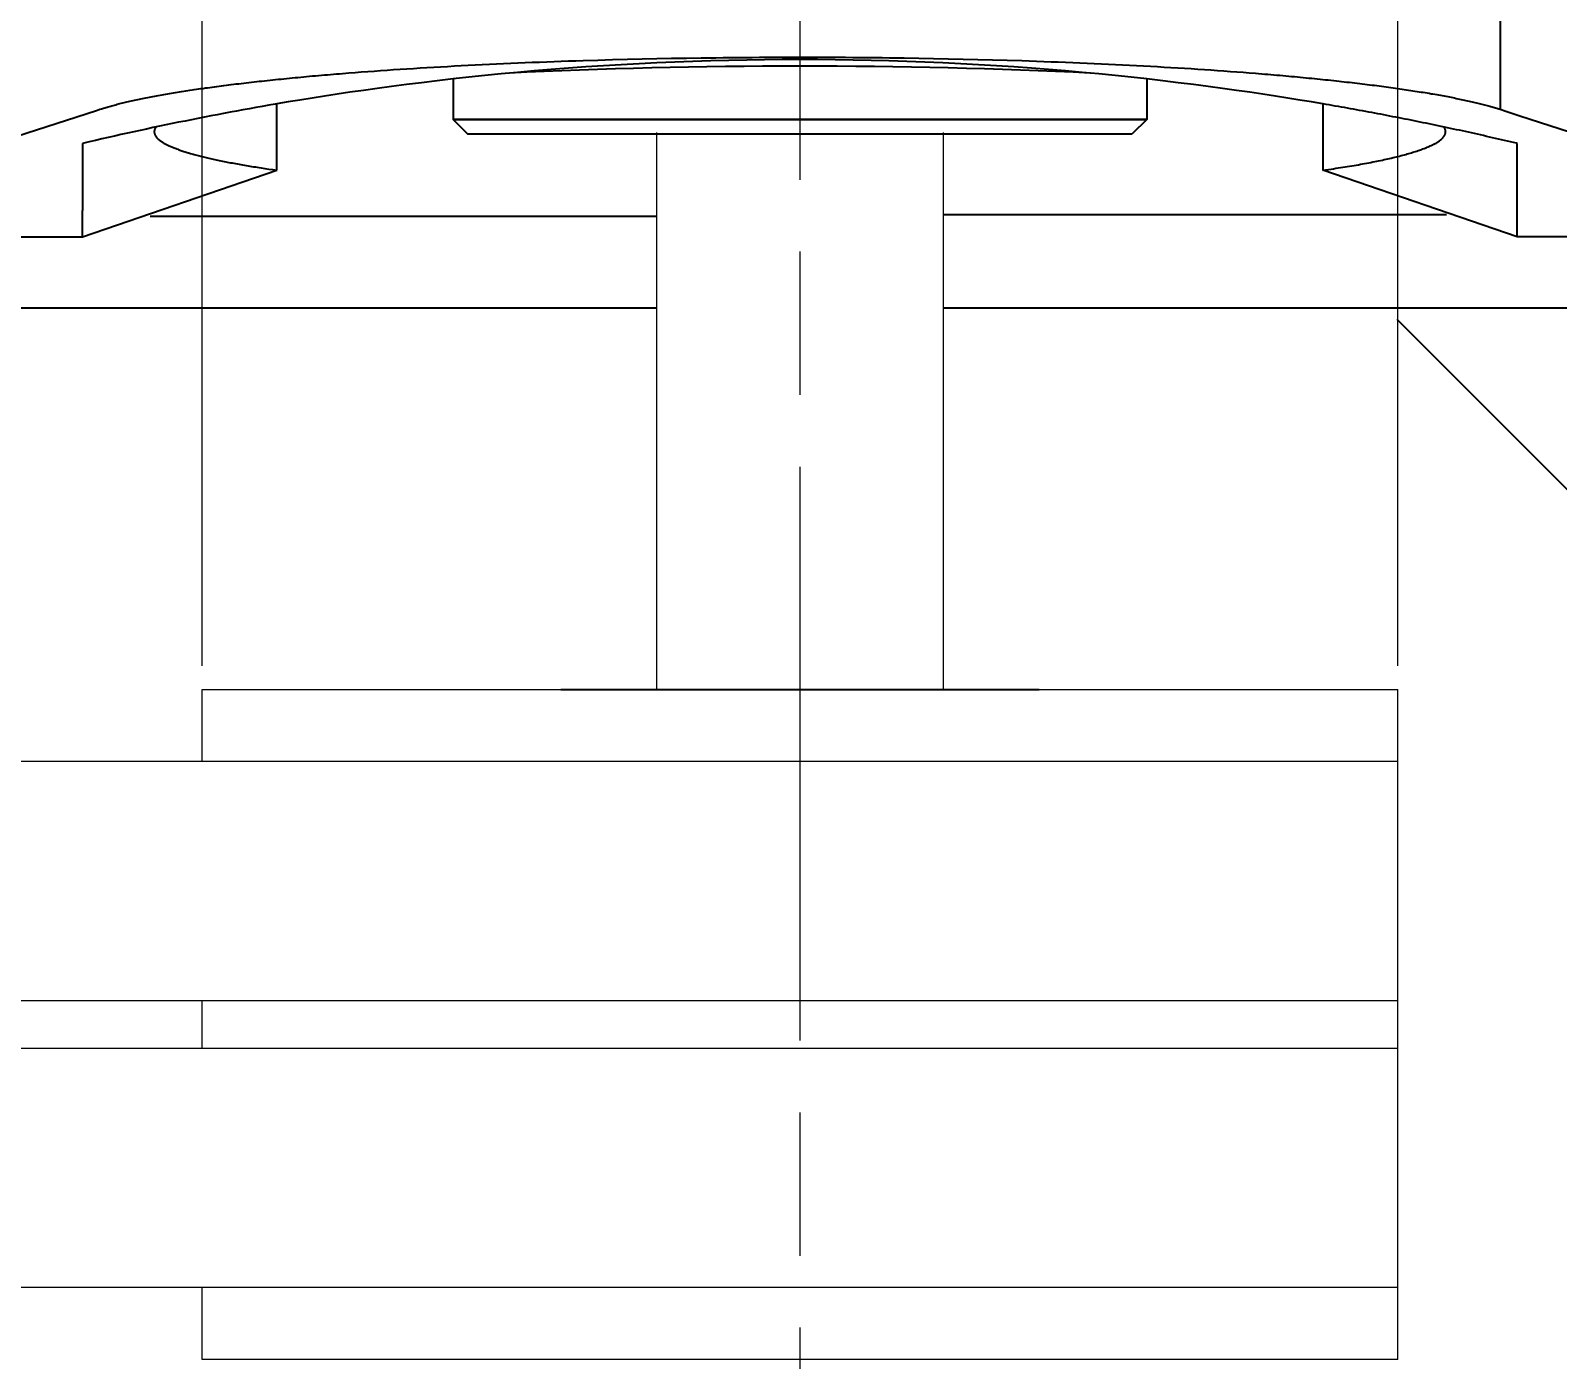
# Model space of a CAD drawing. Header units: millimetres. Extents: x 1269 to 5832, y 527 to 3540.
# Drawn here: x 2171.9 to 2235.7, y 959.9 to 1015.5 of the extents above; entities that cross this region are included whole.
import ezdxf

# ---------------------------------------------------------------- set-up
doc = ezdxf.new("R2010")
doc.units = ezdxf.units.MM
doc.linetypes.add('ACAD_ISO08W100', pattern=[36, 24, -3, 6, -3])
doc.layers.add('AM_5', color=7, linetype='Continuous', lineweight=50)
for name, color, linetype in [('HIDDEN', 7, 'Continuous'), ('Osie', 7, 'ACAD_ISO08W100'), ('THICK', 7, 'Continuous')]:
    doc.layers.add(name, color=color, linetype=linetype)
doc.styles.get("Standard").update_dxf_attribs({"font": 'arial.ttf'})
doc.dimstyles.new('AM_ISO$0', dxfattribs={"dimtxt": 3.5, "dimasz": 3.5, "dimexe": 1, "dimexo": 1, "dimgap": 1.5, "dimtad": 1, "dimdsep": 46, "dimtxsty": 'Standard', "dimcen": 0, "dimclrd": 256, "dimclre": 256, "dimclrt": 7, "dimadec": 0, "dimazin": 2, "dimtp": 0.1, "dimtm": 0.1, "dimtfac": 0.71, "dimtdec": 3, "dimtmove": 0, "dimatfit": 3, "dimfxl": 1, "dimlwd": -1, "dimlwe": -1, "dimarcsym": 1})

# ---------------------------------------------------------------- blocks, each defined once
blk = doc.blocks.new('*D8')
at = {"layer": 'AM_5', "linetype": 'ByBlock', "lineweight": 9, "transparency": 16777216}
for p, q in [((2179.031, 988.902), (2179.031, 1082.223)), ((2229.031, 988.902), (2229.031, 1082.223)), ((2182.531, 1081.223), (2225.531, 1081.223))]:
    blk.add_line(p, q, dxfattribs=at)
at = {"layer": 'AM_5', "transparency": 16777216}
for points in [[(2182.531, 1081.806), (2182.531, 1080.639), (2179.031, 1081.223)], [(2225.531, 1081.806), (2225.531, 1080.639), (2229.031, 1081.223)]]:
    blk.add_solid(points, dxfattribs=at)
at = {"layer": 'Defpoints', "color": 0, "transparency": 16777216}
for p in [(2229.031, 1081.223), (2179.031, 987.902), (2229.031, 987.902)]:
    blk.add_point(p, dxfattribs=at)
at = {"layer": 'AM_5', "color": 7, "lineweight": 9, "transparency": 16777216, "insert": (2204.031, 1084.51), "char_height": 3.5, "attachment_point": 5}
blk.add_mtext('50', dxfattribs=at)

msp = doc.modelspace()

# ---------------------------------------------------------------- linework, layer by layer
at = {"lineweight": 9}
for p, q in [((2198.031, 1011.194), (2198.031, 987.902)), ((2210.031, 987.902), (2210.031, 1011.194)), ((2179.031, 987.902), (2229.031, 987.902)), ((2179.031, 984.9), (2179.031, 987.902)), ((2229.031, 959.894), (2229.031, 987.902)), ((2229.031, 984.9), (1970.982, 984.9)), ((1970.982, 974.894), (2229.031, 974.894)), ((2179.031, 972.894), (2179.031, 974.894)), ((2229.031, 972.894), (1970.982, 972.894)), ((2229.031, 962.902), (1970.982, 962.902)), ((2179.031, 959.894), (2179.031, 962.902)), ((2229.031, 959.894), (2179.031, 959.894))]:
    msp.add_line(p, q, dxfattribs=at)
for p, q in [((2174.031, 1006.83), (2182.161, 1009.621)), ((2234.031, 1006.83), (2225.901, 1009.621)), ((2174.031, 1006.83), (2174.031, 1007.939)), ((2176.854, 1007.704), (2198.031, 1007.704)), ((2231.07, 1007.752), (2210.031, 1007.752)), ((2234.031, 1006.83), (2234.031, 1007.939)), ((2143.531, 1006.83), (2174.031, 1006.83)), ((2264.531, 1006.83), (2234.031, 1006.83)), ((2198.031, 1003.847), (2039.481, 1003.847)), ((2304.531, 1003.847), (2210.031, 1003.847)), ((2264.531, 967.847), (2229.007, 1003.371)), ((2194.031, 987.902), (2214.031, 987.902))]:
    msp.add_line(p, q)
at = {"layer": 'HIDDEN'}
for p, q in [((2225.902, 1012.394), (2225.901, 1012.394)), ((2225.901, 1012.394), (2225.901, 1012.394)), ((2225.901, 1012.394), (2225.901, 1012.394)), ((2225.901, 1012.394), (2225.901, 1012.394)), ((2225.901, 1012.394), (2225.901, 1012.393)), ((2225.901, 1012.393), (2225.901, 1012.393)), ((2225.901, 1012.393), (2225.901, 1012.391)), ((2225.901, 1012.391), (2225.901, 1012.389)), ((2225.901, 1012.389), (2225.901, 1012.383)), ((2225.901, 1012.383), (2225.901, 1012.372)), ((2225.901, 1012.372), (2225.901, 1012.35)), ((2225.901, 1012.35), (2225.901, 1012.262)), ((2225.901, 1012.262), (2225.901, 1012.086)), ((2225.901, 1012.086), (2225.901, 1011.734)), ((2225.904, 1012.393), (2225.902, 1012.394)), ((2225.912, 1012.392), (2225.904, 1012.393)), ((2226.039, 1012.37), (2225.912, 1012.392)), ((2226.166, 1012.348), (2226.039, 1012.37)), ((2226.293, 1012.326), (2226.166, 1012.348)), ((2226.42, 1012.304), (2226.293, 1012.326)), ((2226.547, 1012.282), (2226.42, 1012.304)), ((2226.674, 1012.259), (2226.547, 1012.282)), ((2226.801, 1012.237), (2226.674, 1012.259)), ((2226.928, 1012.214), (2226.801, 1012.237)), ((2227.055, 1012.191), (2226.928, 1012.214)), ((2227.182, 1012.169), (2227.055, 1012.191)), ((2227.309, 1012.146), (2227.182, 1012.169)), ((2227.436, 1012.122), (2227.309, 1012.146)), ((2227.563, 1012.099), (2227.436, 1012.122)), ((2227.689, 1012.076), (2227.563, 1012.099)), ((2227.816, 1012.052), (2227.689, 1012.076)), ((2225.901, 1011.734), (2225.901, 1011.029)), ((2227.943, 1012.029), (2227.816, 1012.052)), ((2228.07, 1012.005), (2227.943, 1012.029)), ((2228.197, 1011.981), (2228.07, 1012.005)), ((2228.323, 1011.957), (2228.197, 1011.981)), ((2228.45, 1011.933), (2228.323, 1011.957)), ((2228.577, 1011.908), (2228.45, 1011.933)), ((2228.703, 1011.884), (2228.577, 1011.908)), ((2228.83, 1011.859), (2228.703, 1011.884)), ((2228.957, 1011.835), (2228.83, 1011.859)), ((2229.083, 1011.81), (2228.957, 1011.835)), ((2229.21, 1011.785), (2229.083, 1011.81)), ((2229.336, 1011.76), (2229.21, 1011.785)), ((2229.463, 1011.735), (2229.336, 1011.76)), ((2229.589, 1011.709), (2229.463, 1011.735)), ((2229.716, 1011.684), (2229.589, 1011.709)), ((2229.842, 1011.658), (2229.716, 1011.684)), ((2229.969, 1011.633), (2229.842, 1011.658)), ((2230.095, 1011.607), (2229.969, 1011.633)), ((2230.221, 1011.581), (2230.095, 1011.607)), ((2230.348, 1011.555), (2230.221, 1011.581)), ((2230.474, 1011.529), (2230.348, 1011.555)), ((2230.6, 1011.503), (2230.474, 1011.529)), ((2230.726, 1011.476), (2230.6, 1011.503)), ((2230.853, 1011.45), (2230.726, 1011.476)), ((2230.979, 1011.423), (2230.853, 1011.45)), ((2231.105, 1011.396), (2230.979, 1011.423)), ((2225.901, 1011.029), (2225.901, 1009.621)), ((2231.231, 1011.369), (2231.105, 1011.396)), ((2231.357, 1011.342), (2231.231, 1011.369)), ((2231.483, 1011.315), (2231.357, 1011.342)), ((2231.609, 1011.288), (2231.483, 1011.315)), ((2231.736, 1011.26), (2231.609, 1011.288)), ((2231.862, 1011.233), (2231.736, 1011.26)), ((2231.987, 1011.205), (2231.862, 1011.233)), ((2232.113, 1011.177), (2231.987, 1011.205)), ((2232.239, 1011.149), (2232.113, 1011.177)), ((2232.365, 1011.121), (2232.239, 1011.149)), ((2232.491, 1011.093), (2232.365, 1011.121)), ((2232.617, 1011.065), (2232.491, 1011.093)), ((2232.743, 1011.036), (2232.617, 1011.065)), ((2232.869, 1011.008), (2232.743, 1011.036)), ((2232.994, 1010.979), (2232.869, 1011.008)), ((2233.12, 1010.95), (2232.994, 1010.979)), ((2233.246, 1010.921), (2233.12, 1010.95)), ((2233.371, 1010.892), (2233.246, 1010.921)), ((2233.497, 1010.863), (2233.371, 1010.892)), ((2233.623, 1010.834), (2233.497, 1010.863)), ((2233.748, 1010.804), (2233.623, 1010.834)), ((2233.874, 1010.775), (2233.748, 1010.804)), ((2233.999, 1010.745), (2233.874, 1010.775)), ((2234.031, 1010.738), (2233.999, 1010.745)), ((2234.031, 1010.737), (2234.031, 1010.738)), ((2234.031, 1010.738), (2234.031, 1010.738)), ((2234.031, 1010.738), (2234.031, 1010.738)), ((2234.031, 1010.738), (2234.031, 1010.738)), ((2234.031, 1010.738), (2234.031, 1010.738)), ((2234.031, 1010.738), (2234.031, 1010.738)), ((2234.031, 1010.736), (2234.031, 1010.737)), ((2234.031, 1010.737), (2234.031, 1010.737)), ((2234.031, 1010.733), (2234.031, 1010.736)), ((2234.031, 1010.727), (2234.031, 1010.733)), ((2234.031, 1010.715), (2234.031, 1010.727)), ((2234.031, 1010.693), (2234.031, 1010.715)), ((2234.031, 1010.509), (2234.031, 1010.693)), ((2234.031, 1010.142), (2234.031, 1010.509)), ((2234.031, 1009.407), (2234.031, 1010.142)), ((2234.031, 1007.939), (2234.031, 1009.407))]:
    msp.add_line(p, q, dxfattribs=at)
msp.add_lwpolyline([(2225.901, 1012.394), (2225.427, 1012.474), (2224.937, 1012.555), (2224.433, 1012.636), (2223.915, 1012.717), (2223.387, 1012.798), (2222.846, 1012.878), (2222.286, 1012.958), (2221.706, 1013.039), (2221.107, 1013.12), (2220.489, 1013.201), (2219.853, 1013.28), (2219.2, 1013.359), (2218.531, 1013.435), (2217.877, 1013.507), (2217.21, 1013.577), (2216.531, 1013.644), (2215.84, 1013.709), (2215.138, 1013.771), (2214.427, 1013.83), (2213.708, 1013.886), (2212.98, 1013.938), (2212.246, 1013.987), (2211.505, 1014.032), (2210.76, 1014.072), (2210.012, 1014.109), (2209.261, 1014.141), (2208.508, 1014.169), (2207.755, 1014.193), (2207.004, 1014.213), (2206.254, 1014.228), (2205.508, 1014.238), (2204.767, 1014.245), (2204.031, 1014.247), (2203.295, 1014.245), (2202.554, 1014.238), (2201.808, 1014.228), (2201.058, 1014.213), (2200.307, 1014.193), (2199.554, 1014.169), (2198.802, 1014.141), (2198.05, 1014.109), (2197.302, 1014.072), (2196.557, 1014.032), (2195.816, 1013.987), (2195.082, 1013.938), (2194.354, 1013.886), (2193.635, 1013.83), (2192.924, 1013.771), (2192.222, 1013.709), (2191.531, 1013.644), (2190.852, 1013.577), (2190.185, 1013.507), (2189.531, 1013.435), (2188.862, 1013.359), (2188.209, 1013.28), (2187.573, 1013.201), (2186.955, 1013.12), (2186.356, 1013.039), (2185.776, 1012.958), (2185.216, 1012.878), (2184.675, 1012.798), (2184.147, 1012.717), (2183.63, 1012.636), (2183.125, 1012.555), (2182.636, 1012.474), (2182.161, 1012.394)], dxfattribs=at)
msp.add_lwpolyline([(2204.031, 1011.747), (2198.031, 1011.747), (2204.031, 1011.747), (2218.531, 1011.747), (2204.031, 1011.747), (2189.531, 1011.747), (2204.031, 1011.747), (2210.031, 1011.747)], close=True, dxfattribs=at)
at = {"layer": 'Osie', "linetype": 'ACAD_ISO08W100', "lineweight": 9}
msp.add_line((2204.031, 1069.223), (2204.031, 871.735), dxfattribs=at)
at = {"layer": 'THICK'}
for p, q in [((2180.471, 1012.094), (2180.202, 1012.044)), ((2180.741, 1012.143), (2180.471, 1012.094)), ((2181.011, 1012.192), (2180.741, 1012.143)), ((2181.28, 1012.24), (2181.011, 1012.192)), ((2181.55, 1012.288), (2181.28, 1012.24)), ((2181.82, 1012.335), (2181.55, 1012.288)), ((2182.09, 1012.382), (2181.82, 1012.335)), ((2182.158, 1012.393), (2182.09, 1012.382)), ((2182.16, 1012.394), (2182.158, 1012.393)), ((2182.161, 1012.394), (2182.16, 1012.394)), ((2182.161, 1012.393), (2182.161, 1012.394)), ((2182.161, 1012.394), (2182.161, 1012.394)), ((2182.161, 1012.394), (2182.161, 1012.394)), ((2182.161, 1012.392), (2182.161, 1012.393)), ((2182.161, 1012.393), (2182.161, 1012.393)), ((2182.161, 1012.389), (2182.161, 1012.392)), ((2182.161, 1012.366), (2182.161, 1012.389)), ((2182.161, 1012.273), (2182.161, 1012.366)), ((2182.161, 1012.085), (2182.161, 1012.273)), ((2182.161, 1011.337), (2182.161, 1012.085)), ((2177.245, 1011.457), (2176.977, 1011.4)), ((2177.513, 1011.513), (2177.245, 1011.457)), ((2177.782, 1011.569), (2177.513, 1011.513)), ((2178.05, 1011.624), (2177.782, 1011.569)), ((2178.319, 1011.678), (2178.05, 1011.624)), ((2178.587, 1011.732), (2178.319, 1011.678)), ((2178.856, 1011.786), (2178.587, 1011.732)), ((2179.125, 1011.839), (2178.856, 1011.786)), ((2179.394, 1011.891), (2179.125, 1011.839)), ((2179.663, 1011.942), (2179.394, 1011.891)), ((2179.933, 1011.993), (2179.663, 1011.942)), ((2180.202, 1012.044), (2179.933, 1011.993)), ((2230.973, 1011.409), (2230.96, 1011.427)), ((2174.303, 1010.802), (2174.036, 1010.739)), ((2174.569, 1010.864), (2174.303, 1010.802)), ((2174.836, 1010.926), (2174.569, 1010.864)), ((2175.104, 1010.987), (2174.836, 1010.926)), ((2175.371, 1011.048), (2175.104, 1010.987)), ((2175.638, 1011.108), (2175.371, 1011.048)), ((2175.906, 1011.168), (2175.638, 1011.108)), ((2176.173, 1011.227), (2175.906, 1011.168)), ((2176.441, 1011.285), (2176.173, 1011.227)), ((2176.709, 1011.343), (2176.441, 1011.285)), ((2176.977, 1011.4), (2176.709, 1011.343)), ((2182.161, 1009.621), (2182.161, 1011.337)), ((2230.661, 1010.776), (2230.691, 1010.794)), ((2230.691, 1010.794), (2230.718, 1010.813)), ((2230.718, 1010.813), (2230.745, 1010.831)), ((2230.745, 1010.831), (2230.77, 1010.849)), ((2230.77, 1010.849), (2230.795, 1010.867)), ((2230.795, 1010.867), (2230.818, 1010.885)), ((2230.818, 1010.885), (2230.84, 1010.903)), ((2230.84, 1010.903), (2230.86, 1010.921)), ((2230.86, 1010.921), (2230.88, 1010.939)), ((2230.88, 1010.939), (2230.898, 1010.957)), ((2230.898, 1010.957), (2230.915, 1010.975)), ((2230.915, 1010.975), (2230.931, 1010.993)), ((2230.931, 1010.993), (2230.946, 1011.011)), ((2230.946, 1011.011), (2230.959, 1011.029)), ((2230.959, 1011.029), (2230.972, 1011.047)), ((2230.972, 1011.047), (2230.983, 1011.065)), ((2230.984, 1011.39), (2230.973, 1011.409)), ((2230.983, 1011.065), (2230.993, 1011.083)), ((2230.994, 1011.372), (2230.984, 1011.39)), ((2230.993, 1011.083), (2231.002, 1011.101)), ((2231.003, 1011.354), (2230.994, 1011.372)), ((2231.002, 1011.101), (2231.009, 1011.119)), ((2231.01, 1011.336), (2231.003, 1011.354)), ((2231.009, 1011.119), (2231.016, 1011.137)), ((2231.017, 1011.318), (2231.01, 1011.336)), ((2231.016, 1011.137), (2231.021, 1011.155)), ((2231.022, 1011.3), (2231.017, 1011.318)), ((2231.021, 1011.155), (2231.025, 1011.173)), ((2231.026, 1011.281), (2231.022, 1011.3)), ((2231.025, 1011.173), (2231.028, 1011.191)), ((2231.029, 1011.263), (2231.026, 1011.281)), ((2231.028, 1011.191), (2231.03, 1011.209)), ((2231.031, 1011.245), (2231.029, 1011.263)), ((2231.03, 1011.209), (2231.031, 1011.227)), ((2231.031, 1011.227), (2231.031, 1011.245)), ((2174.032, 1010.738), (2174.031, 1010.738)), ((2174.031, 1010.738), (2174.031, 1010.738)), ((2174.031, 1010.738), (2174.031, 1010.738)), ((2174.031, 1010.738), (2174.031, 1010.737)), ((2174.031, 1010.737), (2174.031, 1010.737)), ((2174.031, 1010.737), (2174.031, 1010.736)), ((2174.031, 1010.736), (2174.031, 1010.735)), ((2174.031, 1010.735), (2174.031, 1010.732)), ((2174.031, 1010.732), (2174.031, 1010.707)), ((2174.031, 1010.707), (2174.031, 1010.659)), ((2174.031, 1010.659), (2174.031, 1010.464)), ((2174.031, 1010.464), (2174.031, 1008.903)), ((2174.036, 1010.739), (2174.032, 1010.738)), ((2228.762, 1010.128), (2228.834, 1010.145)), ((2228.834, 1010.145), (2228.905, 1010.162)), ((2228.905, 1010.162), (2228.974, 1010.179)), ((2228.974, 1010.179), (2229.043, 1010.196)), ((2229.043, 1010.196), (2229.11, 1010.213)), ((2229.11, 1010.213), (2229.177, 1010.23)), ((2229.177, 1010.23), (2229.242, 1010.247)), ((2229.242, 1010.247), (2229.306, 1010.264)), ((2229.306, 1010.264), (2229.369, 1010.281)), ((2229.369, 1010.281), (2229.431, 1010.299)), ((2229.431, 1010.299), (2229.491, 1010.316)), ((2229.491, 1010.316), (2229.551, 1010.333)), ((2229.551, 1010.333), (2229.609, 1010.351)), ((2229.609, 1010.351), (2229.667, 1010.368)), ((2229.667, 1010.368), (2229.723, 1010.385)), ((2229.723, 1010.385), (2229.778, 1010.403)), ((2229.778, 1010.403), (2229.831, 1010.42)), ((2229.831, 1010.42), (2229.884, 1010.438)), ((2229.884, 1010.438), (2229.936, 1010.455)), ((2229.936, 1010.455), (2229.986, 1010.473)), ((2229.986, 1010.473), (2230.035, 1010.491)), ((2230.035, 1010.491), (2230.083, 1010.508)), ((2230.083, 1010.508), (2230.13, 1010.526)), ((2230.13, 1010.526), (2230.176, 1010.544)), ((2230.176, 1010.544), (2230.22, 1010.562)), ((2230.22, 1010.562), (2230.263, 1010.579)), ((2230.263, 1010.579), (2230.306, 1010.597)), ((2230.306, 1010.597), (2230.347, 1010.615)), ((2230.347, 1010.615), (2230.386, 1010.633)), ((2230.386, 1010.633), (2230.425, 1010.651)), ((2230.425, 1010.651), (2230.462, 1010.669)), ((2230.462, 1010.669), (2230.498, 1010.687)), ((2230.498, 1010.687), (2230.533, 1010.705)), ((2230.533, 1010.705), (2230.567, 1010.723)), ((2230.567, 1010.723), (2230.6, 1010.741)), ((2230.6, 1010.741), (2230.631, 1010.758)), ((2230.631, 1010.758), (2230.661, 1010.776)), ((2225.901, 1009.62), (2226.24, 1009.669)), ((2226.24, 1009.669), (2226.34, 1009.684)), ((2226.34, 1009.684), (2226.439, 1009.699)), ((2226.439, 1009.699), (2226.538, 1009.714)), ((2226.538, 1009.714), (2226.635, 1009.729)), ((2226.635, 1009.729), (2226.732, 1009.744)), ((2226.732, 1009.744), (2226.827, 1009.759)), ((2226.827, 1009.759), (2226.922, 1009.775)), ((2226.922, 1009.775), (2227.016, 1009.79)), ((2227.016, 1009.79), (2227.109, 1009.805)), ((2227.109, 1009.805), (2227.201, 1009.821)), ((2227.201, 1009.821), (2227.292, 1009.836)), ((2227.292, 1009.836), (2227.383, 1009.852)), ((2227.383, 1009.852), (2227.472, 1009.868)), ((2227.472, 1009.868), (2227.56, 1009.884)), ((2227.56, 1009.884), (2227.647, 1009.899)), ((2227.647, 1009.899), (2227.733, 1009.915)), ((2227.733, 1009.915), (2227.819, 1009.931)), ((2227.819, 1009.931), (2227.903, 1009.947)), ((2227.903, 1009.947), (2227.986, 1009.964)), ((2227.986, 1009.964), (2228.069, 1009.98)), ((2228.069, 1009.98), (2228.15, 1009.996)), ((2228.15, 1009.996), (2228.23, 1010.012)), ((2228.23, 1010.012), (2228.309, 1010.029)), ((2228.309, 1010.029), (2228.387, 1010.045)), ((2228.387, 1010.045), (2228.464, 1010.062)), ((2228.464, 1010.062), (2228.541, 1010.078)), ((2228.541, 1010.078), (2228.615, 1010.095)), ((2228.615, 1010.095), (2228.689, 1010.112)), ((2228.689, 1010.112), (2228.762, 1010.128)), ((2174.031, 1008.903), (2174.031, 1007.939))]:
    msp.add_line(p, q, dxfattribs=at)
for points in [[(2237.842, 1036.987), (2233.812, 1035.689), (2233.56, 1035.607), (2233.434, 1035.567), (2233.371, 1035.547), (2233.339, 1035.536), (2233.324, 1035.531), (2233.316, 1035.529), (2233.312, 1035.527), (2233.31, 1035.526), (2233.31, 1035.52), (2233.31, 1033.963), (2233.31, 1030.849), (2233.31, 1024.621), (2233.31, 1012.166)], [(2168.333, 1010.099), (2173.357, 1011.717), (2174.613, 1012.121), (2174.691, 1012.147), (2174.73, 1012.159), (2174.75, 1012.166), (2174.772, 1012.173), (2174.818, 1012.187), (2174.864, 1012.202), (2174.911, 1012.216), (2174.959, 1012.23), (2175.007, 1012.245), (2175.057, 1012.259), (2175.107, 1012.274), (2175.158, 1012.288), (2175.209, 1012.303), (2175.262, 1012.317), (2175.315, 1012.331), (2175.369, 1012.346), (2175.424, 1012.36), (2175.48, 1012.375), (2175.536, 1012.389), (2175.593, 1012.403), (2175.651, 1012.418), (2175.71, 1012.432), (2175.769, 1012.446), (2175.829, 1012.461), (2175.89, 1012.475), (2175.952, 1012.489), (2176.015, 1012.504), (2176.078, 1012.518), (2176.143, 1012.532), (2176.208, 1012.546), (2176.273, 1012.561), (2176.34, 1012.575), (2176.407, 1012.589), (2176.475, 1012.603), (2176.544, 1012.617), (2176.614, 1012.632), (2176.685, 1012.646), (2176.756, 1012.66), (2176.828, 1012.674), (2176.901, 1012.688), (2176.975, 1012.702), (2177.049, 1012.716), (2177.125, 1012.73), (2177.201, 1012.744), (2177.278, 1012.758), (2177.355, 1012.772), (2177.434, 1012.786), (2177.513, 1012.8), (2177.593, 1012.814), (2177.674, 1012.827), (2177.756, 1012.841), (2177.838, 1012.855), (2177.921, 1012.869), (2178.005, 1012.882), (2178.09, 1012.896), (2178.176, 1012.91), (2178.262, 1012.923), (2178.349, 1012.937), (2178.437, 1012.95), (2178.525, 1012.964), (2178.615, 1012.977), (2178.705, 1012.991), (2178.796, 1013.004), (2178.888, 1013.018), (2178.98, 1013.031), (2179.074, 1013.044), (2179.168, 1013.058), (2179.262, 1013.071), (2179.358, 1013.084), (2179.454, 1013.097), (2179.551, 1013.11), (2179.649, 1013.123), (2179.748, 1013.136), (2179.847, 1013.149), (2179.947, 1013.162), (2180.048, 1013.175), (2180.149, 1013.188), (2180.252, 1013.201), (2180.355, 1013.213), (2180.458, 1013.226), (2180.563, 1013.239), (2180.668, 1013.251), (2180.774, 1013.264), (2180.881, 1013.276), (2180.988, 1013.289), (2181.096, 1013.301), (2181.205, 1013.314), (2181.314, 1013.326), (2181.424, 1013.338), (2181.535, 1013.35), (2181.647, 1013.363), (2181.759, 1013.375), (2181.872, 1013.387), (2181.986, 1013.399), (2182.1, 1013.411), (2182.215, 1013.422), (2182.331, 1013.434), (2182.447, 1013.446), (2182.564, 1013.458), (2182.682, 1013.469), (2182.8, 1013.481), (2182.919, 1013.492), (2183.038, 1013.504), (2183.159, 1013.515), (2183.279, 1013.526), (2183.401, 1013.538), (2183.523, 1013.549), (2183.646, 1013.56), (2183.769, 1013.571), (2183.893, 1013.582), (2184.018, 1013.593), (2184.143, 1013.604), (2184.269, 1013.615), (2184.395, 1013.625), (2184.522, 1013.636), (2184.649, 1013.647), (2184.778, 1013.657), (2184.906, 1013.668), (2185.035, 1013.678), (2185.165, 1013.688), (2185.427, 1013.709), (2185.69, 1013.729), (2185.956, 1013.749), (2186.223, 1013.768), (2186.493, 1013.788), (2186.764, 1013.807), (2187.038, 1013.825), (2187.314, 1013.844), (2187.591, 1013.862), (2187.87, 1013.88), (2188.151, 1013.897), (2188.433, 1013.914), (2188.718, 1013.931), (2189.003, 1013.948), (2189.291, 1013.964), (2189.58, 1013.98), (2189.87, 1013.995), (2190.161, 1014.01), (2190.454, 1014.025), (2190.749, 1014.04), (2191.044, 1014.054), (2191.341, 1014.068), (2191.638, 1014.081), (2191.937, 1014.094), (2192.237, 1014.107), (2192.537, 1014.12), (2192.839, 1014.132), (2193.141, 1014.144), (2193.445, 1014.155), (2193.749, 1014.167), (2194.053, 1014.177), (2194.358, 1014.188), (2194.664, 1014.198), (2194.97, 1014.208), (2195.584, 1014.226), (2196.199, 1014.243), (2196.815, 1014.259), (2197.432, 1014.274), (2198.049, 1014.287), (2198.665, 1014.299), (2199.281, 1014.309), (2199.896, 1014.318), (2200.509, 1014.326), (2200.815, 1014.329), (2201.12, 1014.333), (2201.425, 1014.335), (2201.73, 1014.338), (2202.033, 1014.34), (2202.336, 1014.342), (2202.638, 1014.343), (2202.94, 1014.345), (2203.241, 1014.346), (2203.541, 1014.346), (2203.839, 1014.347), (2204.138, 1014.347), (2204.436, 1014.346), (2204.736, 1014.346), (2205.036, 1014.345), (2205.338, 1014.344), (2205.64, 1014.342), (2205.943, 1014.341), (2206.246, 1014.338), (2206.55, 1014.336), (2206.855, 1014.333), (2207.16, 1014.33), (2207.466, 1014.327), (2207.772, 1014.323), (2208.386, 1014.315), (2209.001, 1014.305), (2209.617, 1014.295), (2210.234, 1014.282), (2210.851, 1014.269), (2211.467, 1014.254), (2212.083, 1014.237), (2212.698, 1014.22), (2213.311, 1014.201), (2213.617, 1014.191), (2213.922, 1014.18), (2214.227, 1014.17), (2214.531, 1014.159), (2214.834, 1014.147), (2215.137, 1014.135), (2215.439, 1014.123), (2215.74, 1014.111), (2216.04, 1014.098), (2216.339, 1014.085), (2216.637, 1014.072), (2216.934, 1014.058), (2217.23, 1014.044), (2217.524, 1014.029), (2217.817, 1014.015), (2218.109, 1013.999), (2218.4, 1013.984), (2218.689, 1013.968), (2218.977, 1013.952), (2219.263, 1013.936), (2219.548, 1013.919), (2219.831, 1013.902), (2220.112, 1013.885), (2220.392, 1013.867), (2220.67, 1013.849), (2220.946, 1013.831), (2221.22, 1013.812), (2221.492, 1013.793), (2221.762, 1013.774), (2222.031, 1013.754), (2222.297, 1013.735), (2222.561, 1013.715), (2222.823, 1013.694), (2223.082, 1013.674), (2223.211, 1013.663), (2223.34, 1013.653), (2223.468, 1013.642), (2223.595, 1013.631), (2223.722, 1013.621), (2223.848, 1013.61), (2223.973, 1013.599), (2224.098, 1013.588), (2224.222, 1013.577), (2224.346, 1013.566), (2224.469, 1013.555), (2224.592, 1013.544), (2224.714, 1013.533), (2224.835, 1013.522), (2224.955, 1013.51), (2225.075, 1013.499), (2225.195, 1013.487), (2225.313, 1013.476), (2225.431, 1013.464), (2225.549, 1013.453), (2225.665, 1013.441), (2225.781, 1013.429), (2225.897, 1013.417), (2226.011, 1013.405), (2226.125, 1013.393), (2226.239, 1013.381), (2226.351, 1013.369), (2226.463, 1013.357), (2226.575, 1013.345), (2226.685, 1013.333), (2226.795, 1013.321), (2226.904, 1013.308), (2227.013, 1013.296), (2227.12, 1013.284), (2227.227, 1013.271), (2227.334, 1013.259), (2227.439, 1013.246), (2227.544, 1013.233), (2227.648, 1013.221), (2227.752, 1013.208), (2227.855, 1013.195), (2227.956, 1013.182), (2228.058, 1013.17), (2228.158, 1013.157), (2228.258, 1013.144), (2228.357, 1013.131), (2228.455, 1013.118), (2228.553, 1013.105), (2228.649, 1013.091), (2228.745, 1013.078), (2228.841, 1013.065), (2228.935, 1013.052), (2229.029, 1013.039), (2229.122, 1013.025), (2229.214, 1013.012), (2229.305, 1012.999), (2229.396, 1012.985), (2229.486, 1012.972), (2229.575, 1012.958), (2229.663, 1012.945), (2229.751, 1012.931), (2229.838, 1012.917), (2229.923, 1012.904), (2230.009, 1012.89), (2230.093, 1012.877), (2230.177, 1012.863), (2230.26, 1012.849), (2230.342, 1012.835), (2230.423, 1012.821), (2230.503, 1012.808), (2230.583, 1012.794), (2230.662, 1012.78), (2230.74, 1012.766), (2230.818, 1012.752), (2230.894, 1012.738), (2230.97, 1012.724), (2231.045, 1012.71), (2231.119, 1012.696), (2231.192, 1012.682), (2231.265, 1012.668), (2231.337, 1012.654), (2231.408, 1012.64), (2231.478, 1012.625), (2231.547, 1012.611), (2231.616, 1012.597), (2231.684, 1012.583), (2231.751, 1012.569), (2231.817, 1012.554), (2231.883, 1012.54), (2231.947, 1012.526), (2232.011, 1012.512), (2232.074, 1012.497), (2232.137, 1012.483), (2232.198, 1012.469), (2232.259, 1012.454), (2232.319, 1012.44), (2232.378, 1012.426), (2232.436, 1012.411), (2232.494, 1012.397), (2232.551, 1012.383), (2232.607, 1012.368), (2232.662, 1012.354), (2232.716, 1012.34), (2232.77, 1012.325), (2232.823, 1012.311), (2232.875, 1012.296), (2232.926, 1012.282), (2232.977, 1012.268), (2233.027, 1012.253), (2233.076, 1012.239), (2233.124, 1012.224), (2233.171, 1012.21), (2233.218, 1012.195), (2233.264, 1012.181), (2233.309, 1012.167), (2233.349, 1012.154), (2233.506, 1012.103), (2234.133, 1011.901), (2235.389, 1011.496), (2237.901, 1010.687)], [(2189.531, 1013.435), (2189.531, 1011.747)], [(2218.531, 1013.435), (2218.531, 1011.747), (2217.931, 1011.147)], [(2177.102, 1011.427), (2177.091, 1011.412), (2177.082, 1011.397), (2177.073, 1011.382), (2177.065, 1011.367), (2177.058, 1011.352), (2177.052, 1011.337), (2177.047, 1011.322), (2177.042, 1011.307), (2177.038, 1011.292), (2177.035, 1011.277), (2177.033, 1011.262), (2177.032, 1011.247), (2177.031, 1011.232), (2177.031, 1011.218), (2177.032, 1011.203), (2177.034, 1011.188), (2177.037, 1011.173), (2177.04, 1011.158), (2177.044, 1011.144), (2177.049, 1011.129), (2177.055, 1011.114), (2177.061, 1011.099), (2177.068, 1011.084), (2177.076, 1011.07), (2177.085, 1011.055), (2177.095, 1011.04), (2177.105, 1011.025), (2177.117, 1011.01), (2177.129, 1010.995), (2177.142, 1010.981), (2177.155, 1010.966), (2177.17, 1010.951), (2177.185, 1010.936), (2177.201, 1010.921), (2177.218, 1010.906), (2177.236, 1010.891), (2177.254, 1010.877), (2177.274, 1010.862), (2177.294, 1010.847), (2177.315, 1010.832), (2177.337, 1010.817), (2177.359, 1010.802), (2177.382, 1010.788), (2177.407, 1010.773), (2177.432, 1010.758), (2177.457, 1010.743), (2177.484, 1010.728), (2177.511, 1010.714), (2177.54, 1010.699), (2177.569, 1010.684), (2177.598, 1010.669), (2177.629, 1010.655), (2177.661, 1010.64), (2177.693, 1010.625), (2177.726, 1010.611), (2177.76, 1010.596), (2177.794, 1010.581), (2177.83, 1010.567), (2177.866, 1010.552), (2177.903, 1010.537), (2177.941, 1010.523), (2177.98, 1010.508), (2178.019, 1010.494), (2178.059, 1010.479), (2178.1, 1010.465), (2178.142, 1010.45), (2178.185, 1010.436), (2178.228, 1010.421), (2178.272, 1010.407), (2178.317, 1010.392), (2178.363, 1010.378), (2178.409, 1010.364), (2178.457, 1010.349), (2178.505, 1010.335), (2178.553, 1010.321), (2178.603, 1010.307), (2178.653, 1010.292), (2178.705, 1010.278), (2178.756, 1010.264), (2178.809, 1010.25), (2178.862, 1010.236), (2178.917, 1010.222), (2178.972, 1010.208), (2179.027, 1010.194), (2179.084, 1010.18), (2179.141, 1010.166), (2179.199, 1010.152), (2179.257, 1010.138), (2179.317, 1010.124), (2179.377, 1010.111), (2179.437, 1010.097), (2179.499, 1010.083), (2179.561, 1010.07), (2179.624, 1010.056), (2179.688, 1010.042), (2179.752, 1010.029), (2179.817, 1010.015), (2179.883, 1010.002), (2179.949, 1009.989), (2180.017, 1009.975), (2180.084, 1009.962), (2180.153, 1009.949), (2180.222, 1009.935), (2180.292, 1009.922), (2180.363, 1009.909), (2180.434, 1009.896), (2180.506, 1009.883), (2180.578, 1009.87), (2180.652, 1009.857), (2180.725, 1009.844), (2180.8, 1009.831), (2180.875, 1009.818), (2180.951, 1009.806), (2181.027, 1009.793), (2181.104, 1009.78), (2181.182, 1009.768), (2181.26, 1009.755), (2181.339, 1009.743), (2181.499, 1009.718), (2181.661, 1009.693), (2181.825, 1009.669), (2181.992, 1009.645), (2182.161, 1009.621)], [(2189.531, 1011.747), (2190.131, 1011.147), (2204.031, 1011.147), (2217.931, 1011.147)]]:
    msp.add_lwpolyline(points, dxfattribs=at)
msp.add_ellipse((2204.031, 1011.229), major_axis=(27, 0), ratio=0.101563, start_param=1.104396, end_param=2.037197, dxfattribs=at)

# ---------------------------------------------------------------- dimensions: what is measured, and where the dimension line sits
at = {"layer": 'AM_5', "lineweight": 9}
dim = msp.add_linear_dim(base=(2229.031, 1081.223), p1=(2179.031, 987.902), p2=(2229.031, 987.902), dimstyle='AM_ISO$0', override={"dimlwd": 9, "dimlwe": 9}, dxfattribs=at)
dim.commit()
dim.dimension.update_dxf_attribs({"geometry": '*D8', "text_midpoint": (2204.031, 1084.51)})

doc.saveas('drawing.dxf')
